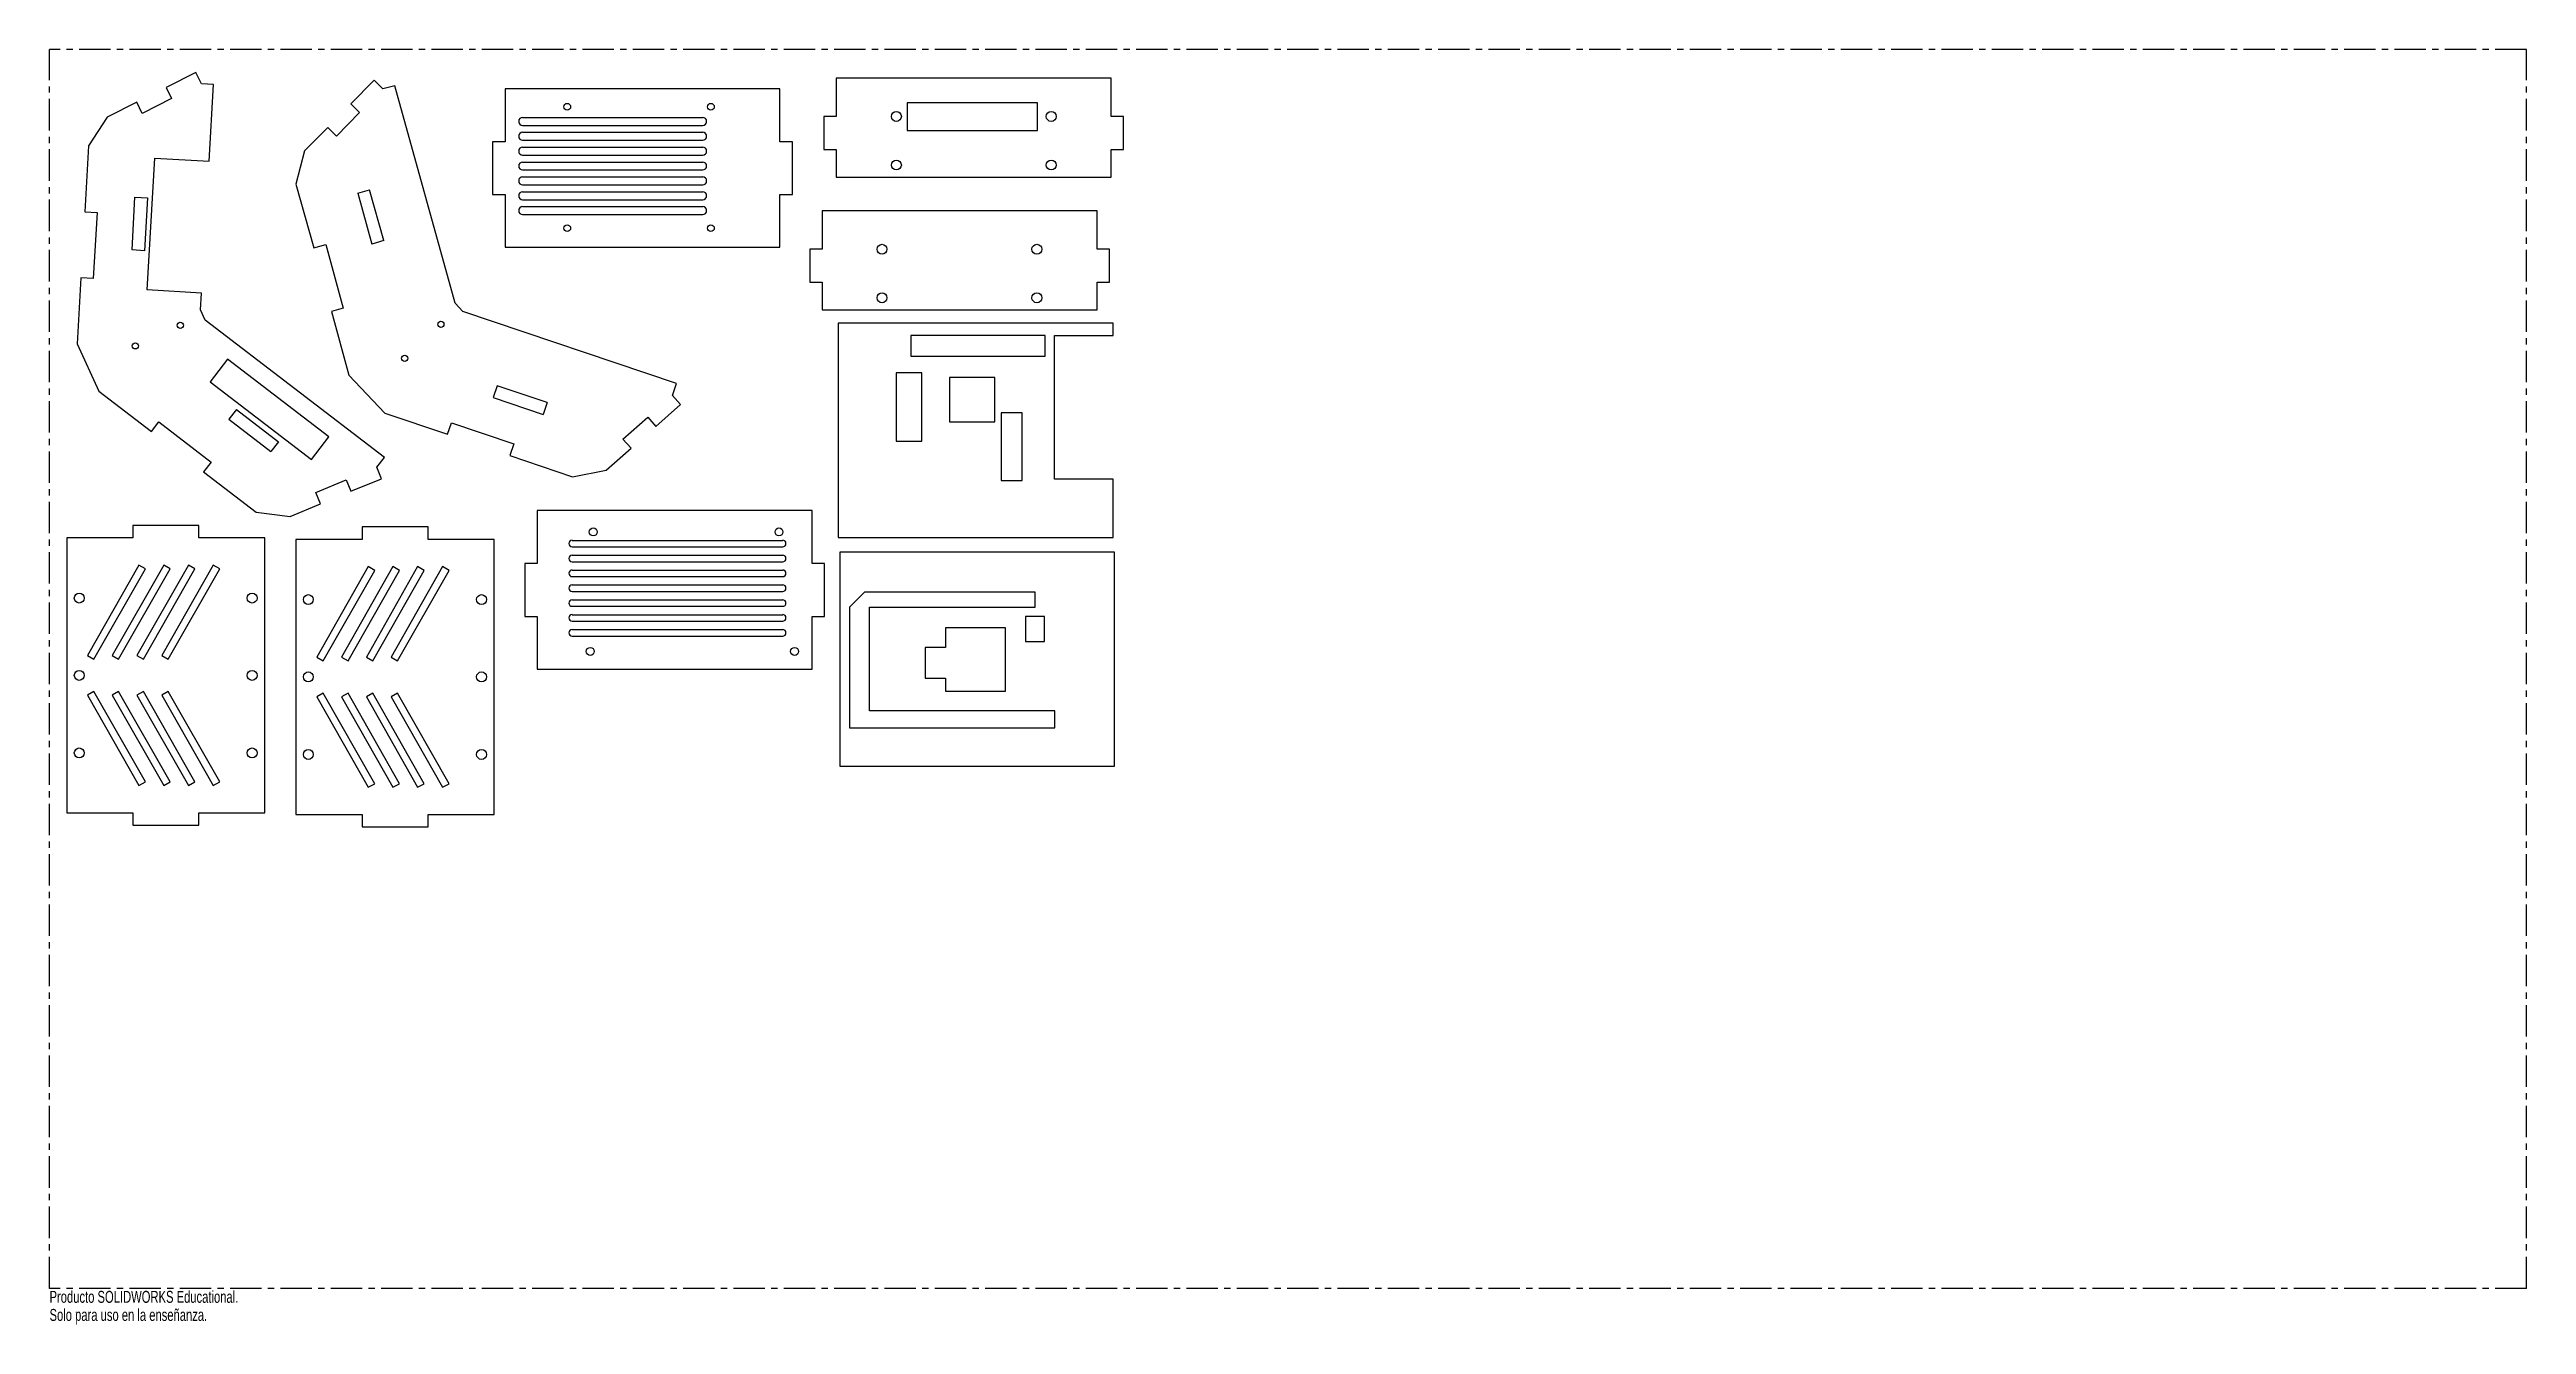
# Model space of a CAD drawing. Header units: millimetres. Extents: x -1000 to 0, y -15 to 500.
import ezdxf

# ---------------------------------------------------------------- set-up
doc = ezdxf.new("R2010")
doc.units = ezdxf.units.MM
doc.linetypes.add('CENTERX2', pattern=[20.32, 12.7, -2.54, 2.54, -2.54])
doc.styles.add('SLDTEXTSTYLE0', font='TXT', dxfattribs={"width": 0.7})

msp = doc.modelspace()

# ---------------------------------------------------------------- linework, layer by layer
at = {"color": 7, "linetype": 'CENTERX2'}
for p, q in [((0, 500), (-1000, 500)), ((-1000, 0), (-1000, 500)), ((0, 0), (0, 500)), ((0, 0), (-1000, 0))]:
    msp.add_line(p, q, dxfattribs=at)
at = {"color": 7, "linetype": 'Continuous'}
for p, q in [((-941, 490.7), (-952.9, 484.7)), ((-938.7, 486.2), (-941, 490.7)), ((-950.7, 480.2), (-962.6, 474.2)), ((-952.9, 484.7), (-950.7, 480.2)), ((-933.8, 485.9), (-938.7, 486.2)), ((-935.6, 455), (-933.8, 485.9)), ((-869, 487.6), (-878.3, 478.1)), ((-865.4, 484.1), (-869, 487.6)), ((-860.6, 485.4), (-865.4, 484.1)), ((-836.3, 397.6), (-860.6, 485.4)), ((-816.1, 484.2), (-816.1, 462.8)), ((-705.1, 484.2), (-816.1, 484.2)), ((-705.1, 462.8), (-705.1, 484.2)), ((-682.4, 488.5), (-682.4, 473)), ((-571.4, 488.5), (-682.4, 488.5)), ((-571.4, 473), (-571.4, 488.5)), ((-976.7, 472.7), (-984.3, 461.1)), ((-964.8, 478.7), (-976.7, 472.7)), ((-962.6, 474.2), (-964.8, 478.7)), ((-874.8, 474.6), (-884.1, 465.1)), ((-878.3, 478.1), (-874.8, 474.6)), ((-809, 472.6), (-736.3, 472.6)), ((-682.4, 473), (-687.4, 473)), ((-687.4, 473), (-687.4, 459.7)), ((-653.8, 478.5), (-653.8, 467.3)), ((-601.1, 478.5), (-653.8, 478.5)), ((-601.1, 467.3), (-601.1, 478.5)), ((-566.4, 473), (-571.4, 473)), ((-566.4, 459.7), (-566.4, 473)), ((-984.3, 461.1), (-985.8, 434.5)), ((-887.7, 468.6), (-897, 459.1)), ((-884.1, 465.1), (-887.7, 468.6)), ((-816.1, 462.8), (-821.1, 462.8)), ((-821.1, 462.8), (-821.1, 441.5)), ((-809, 469.4), (-736.3, 469.4)), ((-809, 466.6), (-736.3, 466.6)), ((-809, 463.4), (-736.3, 463.4)), ((-809, 460.6), (-736.3, 460.6)), ((-700.1, 462.8), (-705.1, 462.8)), ((-700.1, 441.5), (-700.1, 462.8)), ((-653.8, 467.3), (-601.1, 467.3)), ((-960.6, 403), (-957.5, 456.2)), ((-957.5, 456.2), (-935.6, 455)), ((-897, 459.1), (-900.5, 445.7)), ((-809, 457.4), (-736.3, 457.4)), ((-809, 454.6), (-736.3, 454.6)), ((-809, 451.4), (-736.3, 451.4)), ((-687.4, 459.7), (-682.4, 459.7)), ((-682.4, 459.7), (-682.4, 448.5)), ((-571.4, 448.5), (-571.4, 459.7)), ((-571.4, 459.7), (-566.4, 459.7)), ((-966.7, 419.1), (-965.5, 440.4)), ((-965.5, 440.4), (-960.5, 440.1)), ((-960.5, 440.1), (-961.7, 418.8)), ((-900.5, 445.7), (-893.3, 420)), ((-875.6, 442.1), (-870.8, 443.4)), ((-875.6, 442.1), (-869.9, 421.5)), ((-865.1, 422.9), (-870.8, 443.4)), ((-821.1, 441.5), (-816.1, 441.5)), ((-816.1, 441.5), (-816.1, 420.2)), ((-809, 448.6), (-736.3, 448.6)), ((-809, 445.4), (-736.3, 445.4)), ((-809, 442.6), (-736.3, 442.6)), ((-705.1, 420.2), (-705.1, 441.5)), ((-705.1, 441.5), (-700.1, 441.5)), ((-682.4, 448.5), (-571.4, 448.5)), ((-985.8, 434.5), (-980.8, 434.2)), ((-980.8, 434.2), (-982.4, 407.6)), ((-809, 439.4), (-736.3, 439.4)), ((-809, 436.6), (-736.3, 436.6)), ((-809, 433.4), (-736.3, 433.4)), ((-688.1, 434.9), (-688.1, 419.4)), ((-577.1, 434.9), (-688.1, 434.9)), ((-577.1, 419.4), (-577.1, 434.9)), ((-893.3, 420), (-888.5, 421.3)), ((-888.5, 421.3), (-881.4, 395.6)), ((-865.1, 422.9), (-869.9, 421.5)), ((-816.1, 420.2), (-705.1, 420.2)), ((-961.7, 418.8), (-966.7, 419.1)), ((-688.1, 419.4), (-693.1, 419.4)), ((-693.1, 419.4), (-693.1, 406.1)), ((-572.1, 419.4), (-577.1, 419.4)), ((-572.1, 406.1), (-572.1, 419.4)), ((-987.3, 407.8), (-988.9, 381.2)), ((-982.4, 407.6), (-987.3, 407.8)), ((-938.7, 401.7), (-960.6, 403)), ((-939.1, 394.9), (-938.7, 401.7)), ((-693.1, 406.1), (-688.1, 406.1)), ((-688.1, 406.1), (-688.1, 394.9)), ((-577.1, 394.9), (-577.1, 406.1)), ((-577.1, 406.1), (-572.1, 406.1)), ((-937.2, 390.8), (-939.1, 394.9)), ((-864.8, 335.4), (-937.2, 390.8)), ((-881.4, 395.6), (-886.2, 394.3)), ((-886.2, 394.3), (-879.1, 368.6)), ((-833.2, 394.3), (-836.3, 397.6)), ((-746.9, 365.2), (-833.2, 394.3)), ((-688.1, 394.9), (-577.1, 394.9)), ((-988.9, 381.2), (-980.1, 362.1)), ((-570.6, 389.6), (-681.6, 389.6)), ((-681.6, 389.6), (-681.6, 303.1)), ((-652.3, 384.6), (-652.3, 376.3)), ((-598.1, 384.6), (-652.3, 384.6)), ((-598.1, 376.3), (-598.1, 384.6)), ((-594.3, 326.6), (-594.3, 384.6)), ((-594.3, 384.6), (-570.6, 384.6)), ((-570.6, 384.6), (-570.6, 389.6)), ((-928.1, 375.1), (-935.1, 365.9)), ((-887.2, 343.7), (-928.1, 375.1)), ((-652.3, 376.3), (-598.1, 376.3)), ((-980.1, 362.1), (-958.9, 345.8)), ((-935.1, 365.9), (-894.2, 334.6)), ((-879.1, 368.6), (-864.6, 353.3)), ((-819.3, 364.3), (-820.9, 359.6)), ((-799.1, 357.5), (-819.3, 364.3)), ((-748.5, 360.4), (-746.9, 365.2)), ((-745.2, 356.7), (-748.5, 360.4)), ((-647.8, 369.5), (-658.2, 369.5)), ((-658.2, 369.5), (-658.2, 342)), ((-647.8, 342), (-647.8, 369.5)), ((-636.7, 367.6), (-636.7, 349.7)), ((-618.3, 367.6), (-636.7, 367.6)), ((-618.3, 349.7), (-618.3, 367.6)), ((-924.5, 354.7), (-927.6, 350.8)), ((-927.6, 350.8), (-910.7, 337.8)), ((-924.5, 354.7), (-907.6, 341.7)), ((-864.6, 353.3), (-839.3, 344.7)), ((-820.9, 359.6), (-800.7, 352.7)), ((-799.1, 357.5), (-800.7, 352.7)), ((-768.5, 342.8), (-758.5, 351.6)), ((-758.5, 351.6), (-755.2, 347.9)), ((-755.2, 347.9), (-745.2, 356.7)), ((-615.8, 353.4), (-615.8, 326.1)), ((-607.3, 353.4), (-615.8, 353.4)), ((-607.3, 326.1), (-607.3, 353.4)), ((-958.9, 345.8), (-955.9, 349.8)), ((-955.9, 349.8), (-934.7, 333.5)), ((-907.6, 341.7), (-910.7, 337.8)), ((-894.2, 334.6), (-887.2, 343.7)), ((-839.3, 344.7), (-837.7, 349.4)), ((-837.7, 349.4), (-812.5, 340.9)), ((-812.5, 340.9), (-814.1, 336.1)), ((-765.2, 339.1), (-768.5, 342.8)), ((-658.2, 342), (-647.8, 342)), ((-636.7, 349.7), (-618.3, 349.7)), ((-934.7, 333.5), (-937.8, 329.6)), ((-867.9, 331.4), (-864.8, 335.4)), ((-866, 326.8), (-867.9, 331.4)), ((-814.1, 336.1), (-788.8, 327.6)), ((-788.8, 327.6), (-775.3, 330.3)), ((-775.3, 330.3), (-765.2, 339.1)), ((-937.8, 329.6), (-916.6, 313.3)), ((-892.5, 321.2), (-880.2, 326.3)), ((-890.6, 316.6), (-892.5, 321.2)), ((-880.2, 326.3), (-878.3, 321.7)), ((-878.3, 321.7), (-866, 326.8)), ((-615.8, 326.1), (-607.3, 326.1)), ((-570.6, 326.6), (-594.3, 326.6)), ((-570.6, 303.1), (-570.6, 326.6)), ((-916.6, 313.3), (-902.9, 311.5)), ((-902.9, 311.5), (-890.6, 316.6)), ((-692.1, 313.9), (-803.1, 313.9)), ((-803.1, 313.9), (-803.1, 292.5)), ((-692.1, 292.5), (-692.1, 313.9)), ((-993, 302.9), (-993, 191.9)), ((-966.4, 302.9), (-993, 302.9)), ((-939.7, 307.9), (-966.4, 307.9)), ((-966.4, 307.9), (-966.4, 302.9)), ((-939.7, 302.9), (-939.7, 307.9)), ((-913.1, 302.9), (-939.7, 302.9)), ((-913.1, 191.9), (-913.1, 302.9)), ((-900.5, 302.3), (-900.5, 191.3)), ((-873.8, 302.3), (-900.5, 302.3)), ((-847.2, 307.3), (-873.8, 307.3)), ((-873.8, 307.3), (-873.8, 302.3)), ((-847.2, 302.3), (-847.2, 307.3)), ((-820.5, 302.3), (-847.2, 302.3)), ((-820.5, 191.3), (-820.5, 302.3)), ((-789, 301.9), (-704, 301.9)), ((-681.6, 303.1), (-570.6, 303.1)), ((-963.9, 291.9), (-984.7, 255.4)), ((-982.1, 253.9), (-961.3, 290.4)), ((-953.9, 291.9), (-974.7, 255.4)), ((-972.1, 253.9), (-951.3, 290.4)), ((-943.9, 291.9), (-964.7, 255.4)), ((-961.3, 290.4), (-963.9, 291.9)), ((-962.1, 253.9), (-941.3, 290.4)), ((-933.9, 291.9), (-954.7, 255.4)), ((-951.3, 290.4), (-953.9, 291.9)), ((-952.1, 253.9), (-931.3, 290.4)), ((-941.3, 290.4), (-943.9, 291.9)), ((-931.3, 290.4), (-933.9, 291.9)), ((-871.4, 291.3), (-892.1, 254.8)), ((-861.4, 291.3), (-882.1, 254.8)), ((-851.4, 291.3), (-872.1, 254.8)), ((-868.7, 289.8), (-871.4, 291.3)), ((-841.4, 291.3), (-862.1, 254.8)), ((-858.7, 289.8), (-861.4, 291.3)), ((-848.7, 289.8), (-851.4, 291.3)), ((-838.7, 289.8), (-841.4, 291.3)), ((-803.1, 292.5), (-808.1, 292.5)), ((-808.1, 292.5), (-808.1, 271.2)), ((-789, 299.3), (-704, 299.3)), ((-789, 295.9), (-704, 295.9)), ((-789, 293.3), (-704, 293.3)), ((-687.1, 292.5), (-692.1, 292.5)), ((-687.1, 271.2), (-687.1, 292.5)), ((-570, 297.2), (-681, 297.2)), ((-681, 297.2), (-681, 210.7)), ((-570, 210.7), (-570, 297.2)), ((-889.5, 253.3), (-868.7, 289.8)), ((-879.5, 253.3), (-858.7, 289.8)), ((-869.5, 253.3), (-848.7, 289.8)), ((-859.5, 253.3), (-838.7, 289.8)), ((-789, 289.9), (-704, 289.9)), ((-789, 287.3), (-704, 287.3)), ((-789, 283.9), (-704, 283.9)), ((-789, 281.3), (-704, 281.3)), ((-671, 281), (-677, 274.9)), ((-602.1, 281), (-671, 281)), ((-602.1, 274.9), (-602.1, 281)), ((-808.1, 271.2), (-803.1, 271.2)), ((-803.1, 271.2), (-803.1, 249.9)), ((-789, 277.9), (-704, 277.9)), ((-789, 275.3), (-704, 275.3)), ((-789, 271.9), (-704, 271.9)), ((-692.1, 249.9), (-692.1, 271.2)), ((-692.1, 271.2), (-687.1, 271.2)), ((-677, 274.9), (-677, 226.3)), ((-669, 233.1), (-669, 274.9)), ((-669, 274.9), (-602.1, 274.9)), ((-606, 271.2), (-606, 261.1)), ((-598.3, 271.2), (-606, 271.2)), ((-598.3, 261.1), (-598.3, 271.2)), ((-789, 269.3), (-704, 269.3)), ((-789, 265.9), (-704, 265.9)), ((-789, 263.3), (-704, 263.3)), ((-614.1, 266.6), (-638.3, 266.6)), ((-638.3, 266.6), (-638.3, 258.6)), ((-614.1, 241.1), (-614.1, 266.6)), ((-606, 261.1), (-598.3, 261.1)), ((-984.7, 255.4), (-982.1, 253.9)), ((-974.7, 255.4), (-972.1, 253.9)), ((-964.7, 255.4), (-962.1, 253.9)), ((-954.7, 255.4), (-952.1, 253.9)), ((-892.1, 254.8), (-889.5, 253.3)), ((-882.1, 254.8), (-879.5, 253.3)), ((-872.1, 254.8), (-869.5, 253.3)), ((-862.1, 254.8), (-859.5, 253.3)), ((-638.3, 258.6), (-646.5, 258.6)), ((-646.5, 258.6), (-646.5, 246.3)), ((-982.1, 240.9), (-984.7, 239.4)), ((-961.3, 204.4), (-982.1, 240.9)), ((-972.1, 240.9), (-974.7, 239.4)), ((-951.3, 204.4), (-972.1, 240.9)), ((-962.1, 240.9), (-964.7, 239.4)), ((-941.3, 204.4), (-962.1, 240.9)), ((-952.1, 240.9), (-954.7, 239.4)), ((-931.3, 204.4), (-952.1, 240.9)), ((-889.5, 240.2), (-892.1, 238.8)), ((-868.7, 203.7), (-889.5, 240.2)), ((-879.5, 240.2), (-882.1, 238.8)), ((-858.7, 203.7), (-879.5, 240.2)), ((-869.5, 240.2), (-872.1, 238.8)), ((-848.7, 203.7), (-869.5, 240.2)), ((-859.5, 240.2), (-862.1, 238.8)), ((-838.7, 203.7), (-859.5, 240.2)), ((-803.1, 249.9), (-692.1, 249.9)), ((-646.5, 246.3), (-638.3, 246.3)), ((-638.3, 246.3), (-638.3, 241.1)), ((-638.3, 241.1), (-614.1, 241.1)), ((-984.7, 239.4), (-963.9, 202.9)), ((-974.7, 239.4), (-953.9, 202.9)), ((-964.7, 239.4), (-943.9, 202.9)), ((-954.7, 239.4), (-933.9, 202.9)), ((-892.1, 238.8), (-871.4, 202.3)), ((-882.1, 238.8), (-861.4, 202.3)), ((-872.1, 238.8), (-851.4, 202.3)), ((-862.1, 238.8), (-841.4, 202.3)), ((-594.1, 233.1), (-669, 233.1)), ((-594.1, 226.3), (-594.1, 233.1)), ((-677, 226.3), (-594.1, 226.3)), ((-681, 210.7), (-570, 210.7)), ((-963.9, 202.9), (-961.3, 204.4)), ((-953.9, 202.9), (-951.3, 204.4)), ((-943.9, 202.9), (-941.3, 204.4)), ((-933.9, 202.9), (-931.3, 204.4)), ((-871.4, 202.3), (-868.7, 203.7)), ((-861.4, 202.3), (-858.7, 203.7)), ((-851.4, 202.3), (-848.7, 203.7)), ((-841.4, 202.3), (-838.7, 203.7)), ((-993, 191.9), (-966.4, 191.9)), ((-966.4, 191.9), (-966.4, 186.9)), ((-939.7, 186.9), (-939.7, 191.9)), ((-939.7, 191.9), (-913.1, 191.9)), ((-900.5, 191.3), (-873.8, 191.3)), ((-873.8, 191.3), (-873.8, 186.3)), ((-847.2, 186.3), (-847.2, 191.3)), ((-847.2, 191.3), (-820.5, 191.3)), ((-966.4, 186.9), (-939.7, 186.9)), ((-873.8, 186.3), (-847.2, 186.3))]:
    msp.add_line(p, q, dxfattribs=at)
for centre, radius in [((-791, 476.9), 1.37), ((-733, 476.9), 1.37), ((-658.1, 473), 2), ((-595.6, 473), 2), ((-658.1, 453.4), 2), ((-595.6, 453.4), 2), ((-791, 427.9), 1.37), ((-733, 427.9), 1.37), ((-663.9, 419.4), 2), ((-601.4, 419.4), 2), ((-663.9, 399.8), 2), ((-601.4, 399.8), 2), ((-842, 389.1), 1.25), ((-965.4, 380.4), 1.25), ((-947.2, 388.7), 1.25), ((-856.6, 375.4), 1.25), ((-780.5, 305.3), 1.6), ((-705.5, 305.3), 1.6), ((-988, 278.6), 2), ((-918.2, 278.6), 2), ((-895.5, 278), 2), ((-825.6, 278), 2), ((-781.7, 257.1), 1.6), ((-699.2, 257.1), 1.6), ((-988, 247.4), 2), ((-918.2, 247.4), 2), ((-895.5, 246.8), 2), ((-825.6, 246.8), 2), ((-988, 216.1), 2), ((-918.2, 216.1), 2), ((-895.5, 215.5), 2), ((-825.6, 215.5), 2)]:
    msp.add_circle(centre, radius, dxfattribs=at)
for centre, radius, start, end in [((-809, 471), 1.6, 90, 270), ((-736.3, 471), 1.6, 270, 90), ((-809, 465), 1.6, 90, 270), ((-809, 459), 1.6, 90, 270), ((-736.3, 465), 1.6, 270, 90), ((-736.3, 459), 1.6, 270, 90), ((-809, 453), 1.6, 90, 270), ((-736.3, 453), 1.6, 270, 90), ((-809, 447), 1.6, 90, 270), ((-809, 441), 1.6, 90, 270), ((-736.3, 447), 1.6, 270, 90), ((-736.3, 441), 1.6, 270, 90), ((-809, 435), 1.6, 90, 270), ((-736.3, 435), 1.6, 270, 90), ((-789, 300.6), 1.32, 90, 270), ((-704, 300.6), 1.32, 270, 90), ((-789, 294.6), 1.32, 90, 270), ((-704, 294.6), 1.32, 270, 90), ((-789, 288.6), 1.32, 90, 270), ((-789, 282.6), 1.32, 90, 270), ((-704, 288.6), 1.32, 270, 90), ((-704, 282.6), 1.32, 270, 90), ((-789, 276.6), 1.32, 90, 270), ((-789, 270.6), 1.32, 90, 270), ((-704, 276.6), 1.32, 270, 90), ((-704, 270.6), 1.32, 270, 90), ((-789, 264.6), 1.32, 90, 270), ((-704, 264.6), 1.32, 270, 90)]:
    msp.add_arc(centre, radius, start, end, dxfattribs=at)

# ---------------------------------------------------------------- texts
at = {"color": 7, "linetype": 'Continuous', "char_height": 4.834, "attachment_point": 1, "style": 'SLDTEXTSTYLE0'}
for s, insert in [('Solo para uso en la enseñanza.', (-1000, -8.3)), ('Producto SOLIDWORKS Educational.', (-1000, -1))]:
    msp.add_mtext(s, dxfattribs=dict(at, insert=insert))

doc.saveas('drawing.dxf')
